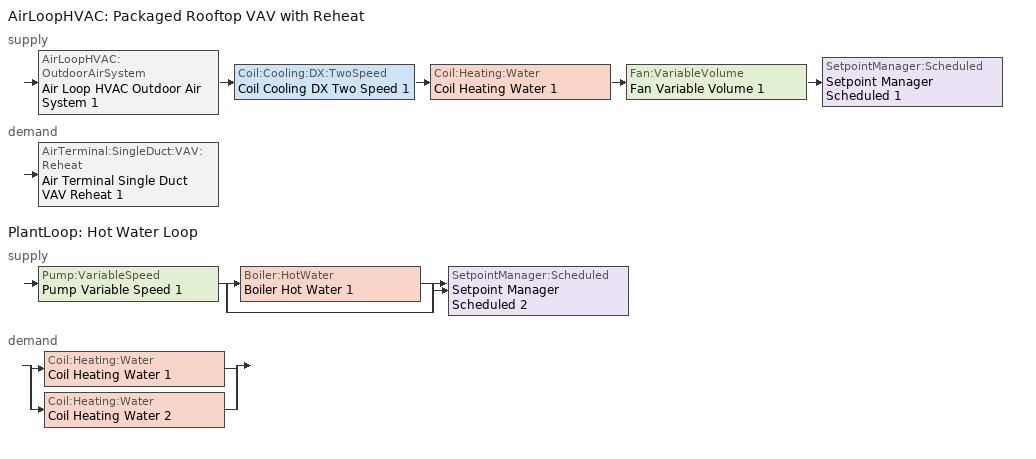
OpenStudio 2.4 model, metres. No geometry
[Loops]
AirLoopHVAC 'Packaged Rooftop VAV with Reheat'
 supply: AirLoopHVAC:OutdoorAirSystem 'Air Loop HVAC Outdoor Air System 1' > Coil:Cooling:DX:TwoSpeed 'Coil Cooling DX Two Speed 1' > Coil:Heating:Water 'Coil Heating Water 1' > Fan:VariableVolume 'Fan Variable Volume 1' > SetpointManager:Scheduled 'Setpoint Manager Scheduled 1'
 demand: AirTerminal:SingleDuct:VAV:Reheat 'Air Terminal Single Duct VAV Reheat 1'
PlantLoop 'Hot Water Loop'
 supply: Pump:VariableSpeed 'Pump Variable Speed 1' > split
  | Boiler:HotWater 'Boiler Hot Water 1'
  | bypass
  join > SetpointManager:Scheduled 'Setpoint Manager Scheduled 2'
 demand: split
  | Coil:Heating:Water 'Coil Heating Water 1'
  | Coil:Heating:Water 'Coil Heating Water 2'
[Site]
Site 1
[ClimateZones]
Climate Zone Institution Name 2=CEC; Climate Zone Document Name 2=California Climate Zone Descriptions; Climate Zone Document Year 2=1995
[Building]
Building 1
[AirLoopHVAC]
Packaged Rooftop VAV with Reheat: Availability Schedule=Always On Discrete; Design Supply Air Flow Rate {m3/s}=AutoSize
[Sizing:System]
Packaged Rooftop VAV with Reheat: Type of Load to Size On=Sensible; Design Outdoor Air Flow Rate {m3/s}=Autosize; Minimum System Air Flow Ratio=0.3; Preheat Design Temperature {C}=7; Preheat Design Humidity Ratio {kg-H2O/kg-Air}=0.008; Precool Design Temperature {C}=12.8; Precool Design Humidity Ratio {kg-H2O/kg-Air}=0.008; Central Cooling Design Supply Air Temperature {C}=12.8; Central Heating Design Supply Air Temperature {C}=12.8; Sizing Option=NonCoincident; 100% Outdoor Air in Cooling=Yes; 100% Outdoor Air in Heating=Yes; Central Cooling Design Supply Air Humidity Ratio {kg-H2O/kg-Air}=0.0085; Central Heating Design Supply Air Humidity Ratio {kg-H2O/kg-Air}=0.008; Cooling Design Air Flow Method=DesignDay; Cooling Design Air Flow Rate {m3/s}=0; Heating Design Air Flow Method=DesignDay; Heating Design Air Flow Rate {m3/s}=0; System Outdoor Air Method=ZoneSum; Zone Maximum Outdoor Air Fraction=1; Cooling Supply Air Flow Rate Per Floor Area {m3/s-m2}=0.00996765; Cooling Fraction of Autosized Cooling Supply Air Flow Rate=1; Cooling Supply Air Flow Rate Per Unit Cooling Capacity {m3/s-W}=3.94755e-05; Heating Supply Air Flow Rate Per Floor Area {m3/s-m2}=0.00996765; Heating Fraction of Autosized Heating Supply Air Flow Rate=1; Heating Fraction of Autosized Cooling Supply Air Flow Rate=1; Heating Supply Air Flow Rate Per Unit Heating Capacity {m3/s-W}=3.15882e-05; Cooling Design Capacity Method=CoolingDesignCapacity; Cooling Design Capacity {W}=autosize; Cooling Design Capacity Per Floor Area {W/m2}=234.7; Fraction of Autosized Cooling Design Capacity=1; Heating Design Capacity Method=HeatingDesignCapacity; Heating Design Capacity {W}=autosize; Heating Design Capacity Per Floor Area {W/m2}=157; Fraction of Autosized Heating Design Capacity=1; Central Cooling Capacity Control Method=OnOff
[Fan:VariableVolume]
Fan Variable Volume 1: Availability Schedule=Always On Discrete; Fan Efficiency=0.6045; Pressure Rise {Pa}=500; Maximum Flow Rate {m3/s}=Autosize; Fan Power Minimum Flow Rate Input Method=FixedFlowRate; Fan Power Minimum Flow Fraction=0; Fan Power Minimum Air Flow Rate {m3/s}=0; Motor Efficiency=0.93; Motor In Airstream Fraction=1; Fan Power Coefficient 1=0.0407599; Fan Power Coefficient 2=0.088045; Fan Power Coefficient 3=-0.0729261; Fan Power Coefficient 4=0.94374; Fan Power Coefficient 5=0
[Coil:Heating:Water] Availability Schedule=Always On Discrete
Coil Heating Water 1; Coil Heating Water 2
[Coil:Cooling:DX:TwoSpeed]
Coil Cooling DX Two Speed 1: Availability Schedule=Always On Discrete; Rated High Speed Total Cooling Capacity {W}=Autosize; Rated High Speed Sensible Heat Ratio=Autosize; Rated High Speed COP {W/W}=3; Rated High Speed Air Flow Rate {m3/s}=Autosize; Total Cooling Capacity Function of Temperature Curve=Curve Biquadratic 1; Total Cooling Capacity Function of Flow Fraction Curve=Curve Quadratic 1; Energy Input Ratio Function of Temperature Curve=Curve Biquadratic 2; Energy Input Ratio Function of Flow Fraction Curve=Curve Quadratic 2; Part Load Fraction Correlation Curve=Curve Quadratic 3; Rated Low Speed Total Cooling Capacity {W}=Autosize; Rated Low Speed Sensible Heat Ratio=0.69; Rated Low Speed COP {W/W}=3; Low Speed Total Cooling Capacity Function of Temperature Curve=Curve Biquadratic 3; Low Speed Energy Input Ratio Function of Temperature Curve=Curve Biquadratic 4; Condenser Type=AirCooled; High Speed Evaporative Condenser Effectiveness=0; High Speed Evaporative Condenser Air Flow Rate {m3/s}=Autosize; High Speed Evaporative Condenser Pump Rated Power Consumption {W}=Autosize; Low Speed Evaporative Condenser Effectiveness=0; Low Speed Evaporative Condenser Air Flow Rate {m3/s}=Autosize; Low Speed Evaporative Condenser Pump Rated Power Consumption {W}=Autosize; Basin Heater Capacity {W/K}=10; Basin Heater Setpoint Temperature {C}=2
[SetpointManager:Scheduled] Control Variable=Temperature
Name | Schedule
Setpoint Manager Scheduled 1 | Deck_Temperature
Setpoint Manager Scheduled 2 | Hot_Water_Temperature
[Controller:OutdoorAir]
Controller Outdoor Air 1: Minimum Outdoor Air Flow Rate {m3/s}=0; Maximum Outdoor Air Flow Rate {m3/s}=Autosize; Economizer Control Type=NoEconomizer; Economizer Control Action Type=ModulateFlow; Economizer Maximum Limit Dry-Bulb Temperature {C}=28; Economizer Maximum Limit Enthalpy {J/kg}=64000; Economizer Minimum Limit Dry-Bulb Temperature {C}=-100; Lockout Type=NoLockout; Minimum Limit Type=FixedMinimum; Controller Mechanical Ventilation=Controller Mechanical Ventilation 1; High Humidity Control=No; Heat Recovery Bypass Control Type=BypassWhenWithinEconomizerLimits
[Controller:MechanicalVentilation]
Controller Mechanical Ventilation 1: Availability Schedule=Always On Discrete; System Outdoor Air Method=ZoneSum
[AirLoopHVAC:OutdoorAirSystem]
Air Loop HVAC Outdoor Air System 1: Controller=Controller Outdoor Air 1
[PlantLoop]
Hot Water Loop: Fluid Type=Water; Glycol Concentration=0; Plant Loop Volume {m3}=Autocalculate; Load Distribution Scheme=Optimal
[Sizing:Plant]
Hot Water Loop: Loop Type=Heating; Design Loop Exit Temperature {C}=71.1111; Loop Design Temperature Difference {deltaC}=16.6667; Sizing Option=NonCoincident; Zone Timesteps in Averaging Window=1; Coincident Sizing Factor Mode=None
[Pump:VariableSpeed]
Pump Variable Speed 1: Pump Control Type=Intermittent; Skin Loss Radiative Fraction=0.5; Design Power Sizing Method=PowerPerFlowPerPressure; Design Electric Power per Unit Flow Rate {W/(m3/s)}=348701.1; Design Shaft Power per Unit Flow Rate per Unit Head {W-s/m3-Pa}=1.28205; Design Minimum Flow Rate Fraction=0
[Boiler:HotWater]
Boiler Hot Water 1: Efficiency Curve Temperature Evaluation Variable=LeavingBoiler; Normalized Boiler Efficiency Curve=Boiler Efficiency; Water Outlet Upper Temperature Limit {C}=99; Boiler Flow Mode=ConstantFlow; Parasitic Electric Load {W}=0; Sizing Factor=1
[Controller:WaterCoil]
Controller Water Coil 1: Water Coil=Coil Heating Water 1; Action=Normal; Minimum Actuated Flow {m3/s}=0
[AirTerminal:SingleDuct:VAV:Reheat]
Air Terminal Single Duct VAV Reheat 1: Availability Schedule=Always On Discrete; Maximum Air Flow Rate {m3/s}=AutoSize; Zone Minimum Air Flow Input Method=Constant; Constant Minimum Air Flow Fraction=0.3; Fixed Minimum Air Flow Rate {m3/s}=0; Reheat Coil=Coil Heating Water 2; Maximum Hot Water or Steam Flow Rate {m3/s}=AutoSize; Minimum Hot Water or Steam Flow Rate {m3/s}=0; Convergence Tolerance=0.001; Damper Heating Action=Normal; Maximum Flow per Zone Floor Area During Reheat {m3/s-m2}=AutoSize; Maximum Flow Fraction During Reheat=AutoSize; Maximum Reheat Air Temperature {C}=35; Control For Outdoor Air=No
[Schedule:Constant]
Always On Discrete: Value=1
[Schedule:Ruleset]
Name | Default Day Schedule | Summer Design Day Schedule | Winter Design Day Schedule
Deck_Temperature | Deck_Temperature_Default | Deck_Temperature_Summer_Design_Day | Deck_Temperature_Winter_Design_Day
Hot_Water_Temperature | Hot_Water_Temperature_Default | Hot_Water_Temperature_Summer_Design_Day | Hot_Water_Temperature_Winter_Design_Day
[Schedule:Day]
Deck_Temperature_Default; Deck_Temperature_Summer_Design_Day; Deck_Temperature_Winter_Design_Day: 24, 0, 12.8
Hot_Water_Temperature_Default; Hot_Water_Temperature_Summer_Design_Day; Hot_Water_Temperature_Winter_Design_Day: 24, 0, 67
[Curve:Biquadratic]
Name | Coefficient1 Constant | Coefficient2 x | Coefficient3 x**2 | Coefficient4 y | Coefficient5 y**2 | Coefficient6 x*y | Minimum Value of x | Maximum Value of x | Minimum Value of y | Maximum Value of y | Input Unit Type for X | Input Unit Type for Y | Output Unit Type
Curve Biquadratic 1; Curve Biquadratic 3 | 0.42415 | 0.04426 | -0.00042 | 0.00333 | -8e-005 | -0.00021 | 17 | 22 | 13 | 46
Curve Biquadratic 2; Curve Biquadratic 4 | 1.23649 | -0.02431 | 0.00057 | -0.01434 | 0.00063 | -0.00038 | 17 | 22 | 13 | 46
Boiler Efficiency | 1 | 0 | 0 | 0 | 0 | 0 | 0 | 1 | 0 | 1 | Dimensionless | Dimensionless | Dimensionless
[Curve:Quadratic]
Name | Coefficient1 Constant | Coefficient2 x | Coefficient3 x**2 | Minimum Value of x | Maximum Value of x
Curve Quadratic 1 | 0.77136 | 0.34053 | -0.11088 | 0.75918 | 1.13877
Curve Quadratic 2 | 1.2055 | -0.32953 | 0.12308 | 0.75918 | 1.13877
Curve Quadratic 3 | 0.771 | 0.229 | 0 | 0 | 1
